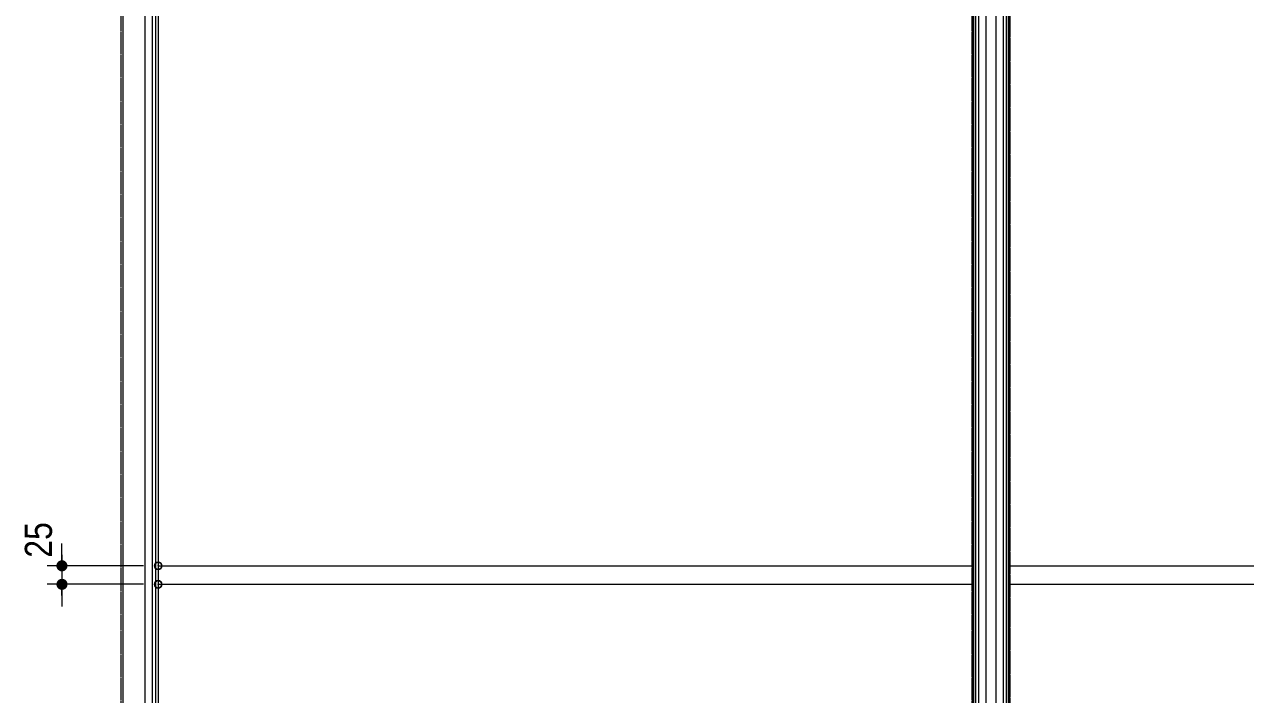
# Model space of a CAD drawing. Units: millimetres, scale not verified. Extents: x -6062 to 6062, y -3045 to 3045.
# Drawn here: x -4336 to -2687, y -1175 to -270 of the extents above; entities that cross this region are included whole.
import ezdxf
from ezdxf.enums import TextEntityAlignment as Align

# ---------------------------------------------------------------- set-up
doc = ezdxf.new("R2010")
doc.units = ezdxf.units.MM
doc.header["$LTSCALE"] = 20
doc.header["$PDMODE"] = 32
doc.header["$PDSIZE"] = 10
doc.linetypes.add('USER4', pattern=[10.5, 8, -0.5, 0.5, -0.5, 0.5, -0.5])
for name, color, linetype, lineweight in [('0-1_3一般', 7, 'Continuous', 15), ('0-3_0', 7, 'Continuous', 25), ('0-5_2寸法-2', 7, 'Continuous', 15)]:
    doc.layers.add(name, color=color, linetype=linetype, lineweight=lineweight)
doc.layers.add('0-4_Defpoints', color=7, linetype='Continuous')
doc.styles.add('ＭＳ Ｐゴシック', font='')
doc.styles.get('ＭＳ Ｐゴシック').set_extended_font_data('MS PGothic')

# ---------------------------------------------------------------- blocks, each defined once
blk = doc.blocks.new('_Dot')
at = {"layer": '0-3_0'}
blk.add_line((-10, 0), (-20, 0), dxfattribs=at)
for points in [[(0, 0), (-10, 0), (-9.92, 1.25)], [(0, 0), (-9.92, -1.25), (-10, 0)], [(0, 0), (-9.92, 1.25), (-9.69, 2.49)], [(0, 0), (-9.69, -2.49), (-9.92, -1.25)], [(0, 0), (-9.69, 2.49), (-9.3, 3.68)], [(0, 0), (-9.3, -3.68), (-9.69, -2.49)], [(0, 0), (-9.3, 3.68), (-8.76, 4.82)], [(0, 0), (-8.76, -4.82), (-9.3, -3.68)], [(0, 0), (-8.76, 4.82), (-8.09, 5.88)], [(0, 0), (-8.09, -5.88), (-8.76, -4.82)], [(0, 0), (-8.09, 5.88), (-7.29, 6.85)], [(0, 0), (-7.29, -6.85), (-8.09, -5.88)], [(0, 0), (-7.29, 6.85), (-6.37, 7.71)], [(0, 0), (-6.37, -7.71), (-7.29, -6.85)], [(0, 0), (-6.37, 7.71), (-5.36, 8.44)], [(0, 0), (-5.36, -8.44), (-6.37, -7.71)], [(0, 0), (-5.36, 8.44), (-4.26, 9.05)], [(0, 0), (-4.26, -9.05), (-5.36, -8.44)], [(0, 0), (-4.26, 9.05), (-3.09, 9.51)], [(0, 0), (-3.09, -9.51), (-4.26, -9.05)], [(0, 0), (-3.09, 9.51), (-1.87, 9.82)], [(0, 0), (-1.87, -9.82), (-3.09, -9.51)], [(0, 0), (-1.87, 9.82), (-0.63, 9.98)], [(0, 0), (-0.63, -9.98), (-1.87, -9.82)], [(0, 0), (-0.63, 9.98), (0.63, 9.98)], [(0, 0), (0.63, -9.98), (-0.63, -9.98)], [(0, 0), (0.63, 9.98), (1.87, 9.82)], [(0, 0), (1.87, 9.82), (3.09, 9.51)], [(0, 0), (3.09, 9.51), (4.26, 9.05)], [(0, 0), (4.26, 9.05), (5.36, 8.44)], [(0, 0), (5.36, 8.44), (6.37, 7.71)], [(0, 0), (6.37, 7.71), (7.29, 6.85)], [(0, 0), (7.29, 6.85), (8.09, 5.88)], [(0, 0), (8.09, 5.88), (8.76, 4.82)], [(0, 0), (8.76, 4.82), (9.3, 3.68)], [(0, 0), (9.3, 3.68), (9.69, 2.49)], [(0, 0), (9.69, 2.49), (9.92, 1.25)], [(0, 0), (9.92, 1.25), (10, 0)], [(0, 0), (1.87, -9.82), (0.63, -9.98)], [(0, 0), (3.09, -9.51), (1.87, -9.82)], [(0, 0), (4.26, -9.05), (3.09, -9.51)], [(0, 0), (5.36, -8.44), (4.26, -9.05)], [(0, 0), (6.37, -7.71), (5.36, -8.44)], [(0, 0), (7.29, -6.85), (6.37, -7.71)], [(0, 0), (8.09, -5.88), (7.29, -6.85)], [(0, 0), (8.76, -4.82), (8.09, -5.88)], [(0, 0), (9.3, -3.68), (8.76, -4.82)], [(0, 0), (9.69, -2.49), (9.3, -3.68)], [(0, 0), (9.92, -1.25), (9.69, -2.49)], [(0, 0), (10, 0), (9.92, -1.25)]]:
    blk.add_solid(points, dxfattribs=at)
blk = doc.blocks.new('グループ-33')
at = {"layer": '0-1_3一般', "linetype": 'USER4'}
for p, q in [((-48361.9, -43170), (-48361.9, 2630)), ((-24361.9, 2630), (-24361.9, -43170))]:
    blk.add_line(p, q, dxfattribs=at)
at = {"layer": '0-1_3一般'}
for p, q in [((-48311.9, -41870), (-48311.9, 2630)), ((-47723.8, 2630), (-47723.8, -43170)), ((-47521.9, 2630), (-47521.9, -43170)), ((-47439.9, 2630), (-47439.9, -43170)), ((-25283.9, -43170), (-25283.9, 2630)), ((-25201.9, -43170), (-25201.9, 2630)), ((-25000, -43170), (-25000, 2630)), ((-24743.8, 2630), (-24743.8, -43170)), ((-24541.9, 2630), (-24541.9, -43170)), ((-24459.9, 2630), (-24459.9, -43170)), ((-24411.9, 2630), (-24411.9, -41890)), ((-47361.9, 1330), (-47361.9, -20020)), ((-25361.9, -20020), (-25361.9, 1330)), ((-24381.9, 1330), (-24381.9, -20020)), ((-47361.9, -20020), (-47361.9, -41870)), ((-47361.9, -20020), (-25361.9, -20020)), ((-25361.9, -41870), (-25361.9, -20020)), ((-24381.9, -20020), (-24381.9, -41870)), ((-24381.9, -20020), (-2381.9, -20020)), ((-47361.9, -20520), (-25361.9, -20520)), ((-24381.9, -20520), (-2381.9, -20520))]:
    blk.add_line(p, q, dxfattribs=at)
at = {"layer": '0-1_3一般', "linetype": 'USER4'}
blk.add_lwpolyline([(-25331.9, -43170), (-25381.9, -43170), (-25381.9, 2630), (-25331.9, 2630)], dxfattribs=at)
at = {"layer": '0-1_3一般'}
blk.add_lwpolyline([(-25331.9, -41890), (-25331.9, 2630), (-2351.9, 2630)], dxfattribs=at)

msp = doc.modelspace()

# ---------------------------------------------------------------- linework, layer by layer
at = {"layer": '0-4_Defpoints'}
for p in [(-4155.6, -1001), (-4285.6, -1026), (-4155.6, -1026)]:
    msp.add_point(p, dxfattribs=at)
at = {"layer": '0-5_2寸法-2'}
for p, q in [((-4285.6, -985.99), (-4285.6, -970.99)), ((-4175.6, -1001), (-4305.6, -1001)), ((-4285.6, -1001), (-4285.6, -1026)), ((-4175.6, -1026), (-4305.6, -1026)), ((-4285.6, -1041.01), (-4285.6, -1056.01))]:
    msp.add_line(p, q, dxfattribs=at)

# ---------------------------------------------------------------- block references
at = {"layer": '0-1_3一般', "xscale": 0.05, "yscale": 0.05}
msp.add_blockref('グループ-33', (-1787.5, 0), dxfattribs=at)
at = {"layer": '0-5_2寸法-2', "xscale": 0.7503418, "yscale": 0.7503418}
for p, rotation in [((-4285.6, -1001), 270), ((-4285.6, -1026), 90)]:
    msp.add_blockref('_Dot', p, dxfattribs=dict(at, rotation=rotation))

# ---------------------------------------------------------------- texts
at = {"layer": '0-5_2寸法-2', "style": 'ＭＳ Ｐゴシック', "width": 0.9}
msp.add_text('25', height=36.66, rotation=90, dxfattribs=at).set_placement((-4288.07, -990.09), align=Align.BOTTOM_LEFT)

doc.saveas('drawing.dxf')
